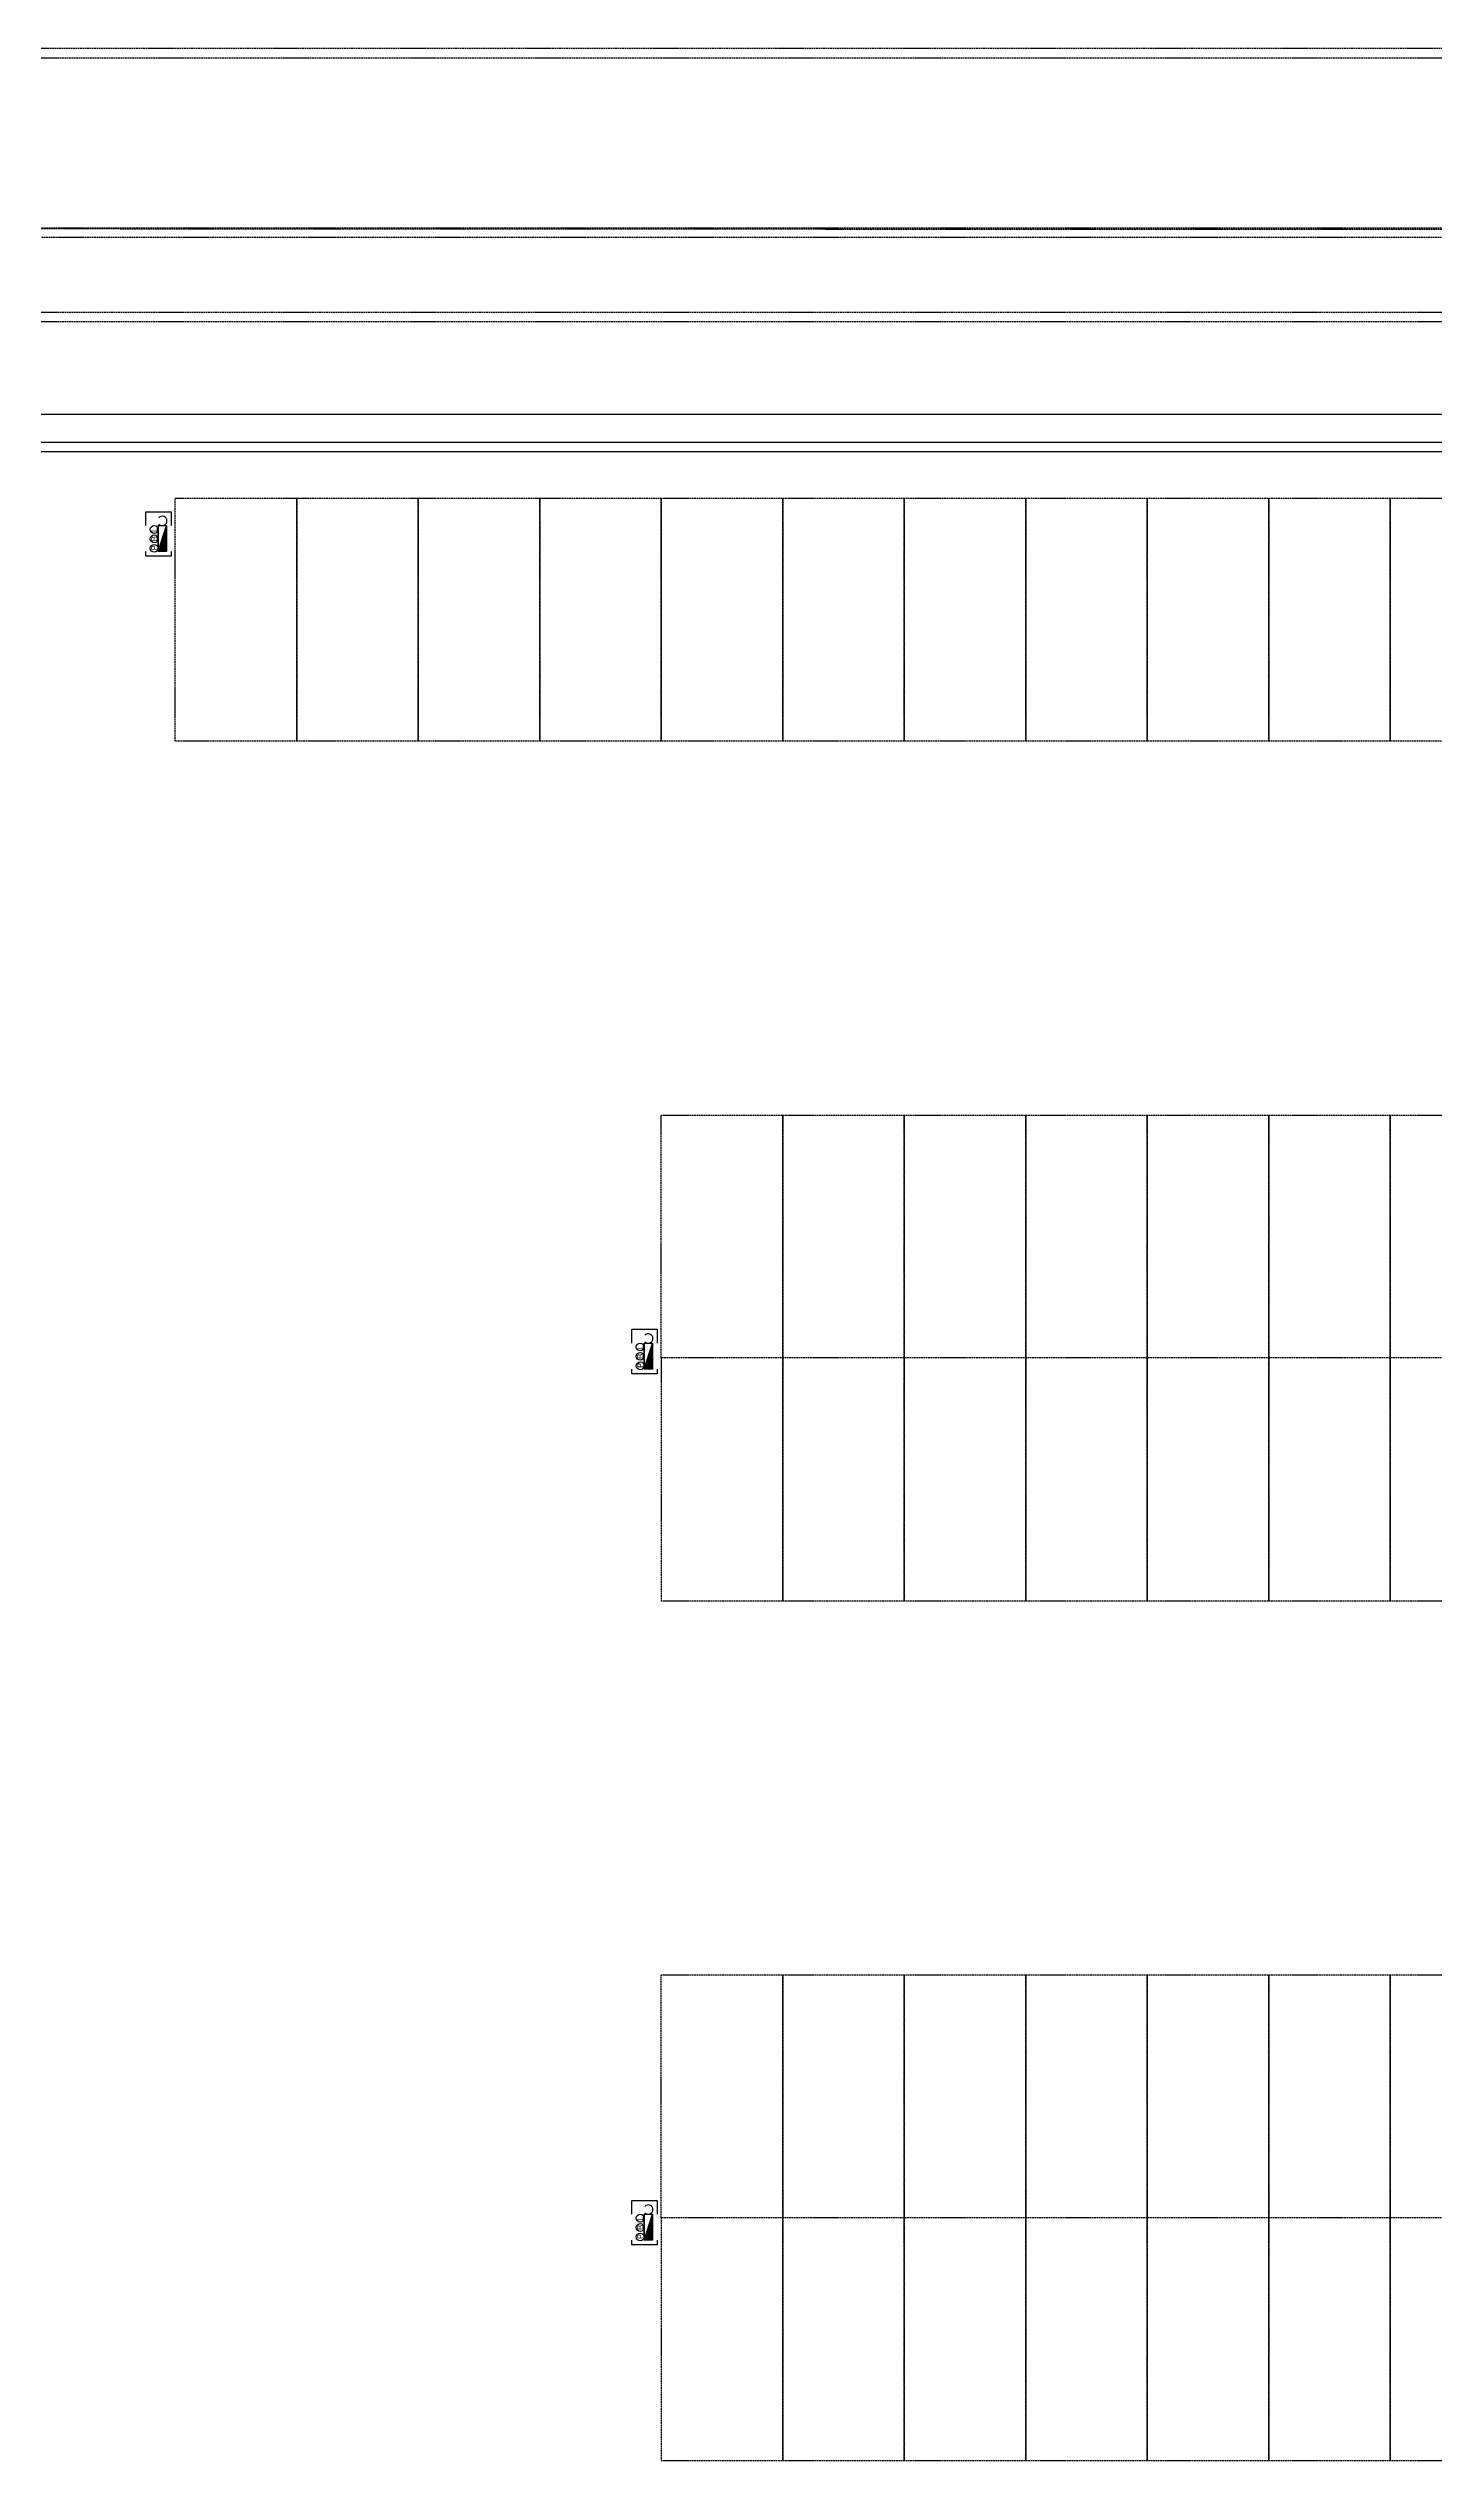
# Model space of a CAD drawing. Header units: millimetres. Extents: x 367092 to 767578, y 396038 to 811791.
# Drawn here: x 552770 to 554542, y 595455 to 598548 of the extents above; entities that cross this region are included whole.
import ezdxf
from ezdxf.enums import TextEntityAlignment as Align

# ---------------------------------------------------------------- set-up
doc = ezdxf.new("R2010")
doc.units = ezdxf.units.MM
doc.header["$LTSCALE"] = 100
doc.header["$MEASUREMENT"] = 0
for name, pattern in [('-HID', [2.5, 1.5, -1]), ('HIDDEN', [9.525, 6.35, -3.175]), ('HIDDEN2', [0.1875, 0.125, -0.0625])]:
    doc.linetypes.add(name, pattern=pattern)
doc.layers.get('0').update_dxf_attribs({"linetype": 'CONTINUOUS'})
for name, color, linetype in [('ELE2', 3, 'CONTINUOUS'), ('ELE9', 9, 'CONTINUOUS'), ('IHC', 3, 'CONTINUOUS'), ('LAND-3', 9, 'CONTINUOUS'), ('polesign', 7, 'HIDDEN2'), ('트렌치', 9, 'CONTINUOUS')]:
    doc.layers.add(name, color=color, linetype=linetype)
doc.styles.add('MAP_맑은고딕', font='malgun_0.ttf')

# ---------------------------------------------------------------- blocks, each defined once
blk = doc.blocks.new('소화전(H)')
at = {"layer": 'IHC'}
h = blk.add_hatch(color=3, dxfattribs=at)
h.dxf.hatch_style = 1
h.paths.add_polyline_path([(-2.78, 0), (2.78, -1.8), (2.78, 0)])
at = {"linetype": 'HIDDEN', "ltscale": 0.2}
for points in [[(-2.78, -4.44), (-5.75, -4.44), (-5.75, 1), (-2.78, 1)], [(2.78, 1), (3.78, 1), (3.78, -4.44), (2.78, -4.44)]]:
    blk.add_lwpolyline(points, dxfattribs=at)
at = {"layer": 'IHC', "color": 3}
for p, q in [((2.78, -1.8), (-2.78, 0)), ((-2.78, -1.8), (2.78, -1.8))]:
    blk.add_line(p, q, dxfattribs=at)
blk.add_lwpolyline([(2.78, -1.8), (-2.78, -1.8), (-2.78, 0), (2.78, 0)], close=True, dxfattribs=at)
for centre in [(-1.95, -2.63), (0.05, -2.63), (2.08, -2.63)]:
    blk.add_circle(centre, 0.83, dxfattribs=at)
blk.add_arc((-3.78, -0.9), 1, 313.176, 226.824, dxfattribs=at)
at = {"layer": 'IHC', "color": 2, "style": 'MAP_맑은고딕'}
for s, p in [('L', (-1.84, -2.62)), ('B', (0.06, -2.62)), ('P', (2, -2.58))]:
    blk.add_text(s, height=1.38, rotation=180, dxfattribs=at).set_placement(p, align=Align.MIDDLE_CENTER)
blk = doc.blocks.new('A$C5041cb64')
at = {"xscale": 100, "yscale": 100, "zscale": 100, "rotation": 270}
for p in [(-445597, 170358), (-435197, 152860), (-435197, 134216)]:
    blk.add_blockref('소화전(H)', p, dxfattribs=at)
blk = doc.blocks.new('sdafewf')
at = {"layer": 'ELE2', "color": 253, "ltscale": 0.1}
for points in [[(62851, 133583), (62851, 134183), (223251, 134183)], [(62851, 133583), (223251, 133583)]]:
    blk.add_lwpolyline(points, dxfattribs=at)
at = {"layer": 'ELE9', "color": 253, "linetype": '-HID', "ltscale": 0.1}
for points in [[(97001, 132383), (99601, 132383), (99601, 127183), (97001, 127183)], [(99601, 132383), (102201, 132383), (102201, 127183), (99601, 127183)], [(102201, 132383), (104801, 132383), (104801, 127183), (102201, 127183)], [(104801, 132383), (107401, 132383), (107401, 127183), (104801, 127183)], [(107401, 132383), (110001, 132383), (110001, 127183), (107401, 127183)], [(110001, 132383), (112601, 132383), (112601, 127183), (110001, 127183)], [(112601, 132383), (115201, 132383), (115201, 127183), (112601, 127183)], [(115201, 132383), (117801, 132383), (117801, 127183), (115201, 127183)], [(117801, 132383), (120401, 132383), (120401, 127183), (117801, 127183)], [(120401, 132383), (123001, 132383), (123001, 127183), (120401, 127183)], [(123001, 132383), (125601, 132383), (125601, 127183), (123001, 127183)], [(107401, 119183), (110001, 119183), (110001, 113983), (107401, 113983)], [(110001, 119183), (112601, 119183), (112601, 113983), (110001, 113983)], [(112601, 119183), (115201, 119183), (115201, 113983), (112601, 113983)], [(115201, 119183), (117801, 119183), (117801, 113983), (115201, 113983)], [(117801, 119183), (120401, 119183), (120401, 113983), (117801, 113983)], [(120401, 119183), (123001, 119183), (123001, 113983), (120401, 113983)], [(123001, 119183), (125601, 119183), (125601, 113983), (123001, 113983)], [(107401, 108783), (110001, 108783), (110001, 113983), (107401, 113983)], [(110001, 108783), (112601, 108783), (112601, 113983), (110001, 113983)], [(112601, 108783), (115201, 108783), (115201, 113983), (112601, 113983)], [(115201, 108783), (117801, 108783), (117801, 113983), (115201, 113983)], [(117801, 108783), (120401, 108783), (120401, 113983), (117801, 113983)], [(120401, 108783), (123001, 108783), (123001, 113983), (120401, 113983)], [(123001, 108783), (125601, 108783), (125601, 113983), (123001, 113983)], [(107401, 100783), (110001, 100783), (110001, 95583), (107401, 95583)], [(110001, 100783), (112601, 100783), (112601, 95583), (110001, 95583)], [(112601, 100783), (115201, 100783), (115201, 95583), (112601, 95583)], [(115201, 100783), (117801, 100783), (117801, 95583), (115201, 95583)], [(117801, 100783), (120401, 100783), (120401, 95583), (117801, 95583)], [(120401, 100783), (123001, 100783), (123001, 95583), (120401, 95583)], [(123001, 100783), (125601, 100783), (125601, 95583), (123001, 95583)], [(107401, 90383), (110001, 90383), (110001, 95583), (107401, 95583)], [(110001, 90383), (112601, 90383), (112601, 95583), (110001, 95583)], [(112601, 90383), (115201, 90383), (115201, 95583), (112601, 95583)], [(115201, 90383), (117801, 90383), (117801, 95583), (115201, 95583)], [(117801, 90383), (120401, 90383), (120401, 95583), (117801, 95583)], [(120401, 90383), (123001, 90383), (123001, 95583), (120401, 95583)], [(123001, 90383), (125601, 90383), (125601, 95583), (123001, 95583)]]:
    blk.add_lwpolyline(points, close=True, dxfattribs=at)
at = {"layer": 'LAND-3', "color": 253, "linetype": '-HID', "ltscale": 0.1}
for points in [[(184902, 142012), (70351, 142011, 0.31169), (59001, 134185), (59001, 134183)], [(59215, 134183, -0.309983), (70351, 141811), (184902, 141812)]]:
    blk.add_lwpolyline(points, format="xyb", dxfattribs=at)
blk.add_lwpolyline([(39267, 15588), (247787, 15588), (247801, 138133), (144908, 138123), (51695, 138167)], dxfattribs=at)
for points in [[(184401, 138165), (73901, 138165), (73901, 136165), (184401, 136165)], [(184201, 137965), (74101, 137965), (74101, 136365), (184201, 136365)]]:
    blk.add_lwpolyline(points, close=True, dxfattribs=at)
at = {"layer": '트렌치', "color": 253, "ltscale": 0.1}
blk.add_lwpolyline([(62851, 133383), (223251, 133383)], dxfattribs=at)
at = {"color": 253, "linetype": '-HID', "ltscale": 0.1}
blk.add_blockref('A$C5041cb64', (542409, -38838), dxfattribs=at)

msp = doc.modelspace()

# ---------------------------------------------------------------- block references
at = {"layer": 'polesign', "xscale": 0.05973333333333333, "yscale": 0.05973333333333333, "zscale": 0.05973333333333333}
msp.add_blockref('sdafewf', (547137.7, 590065.5), dxfattribs=at)

doc.saveas('drawing.dxf')
